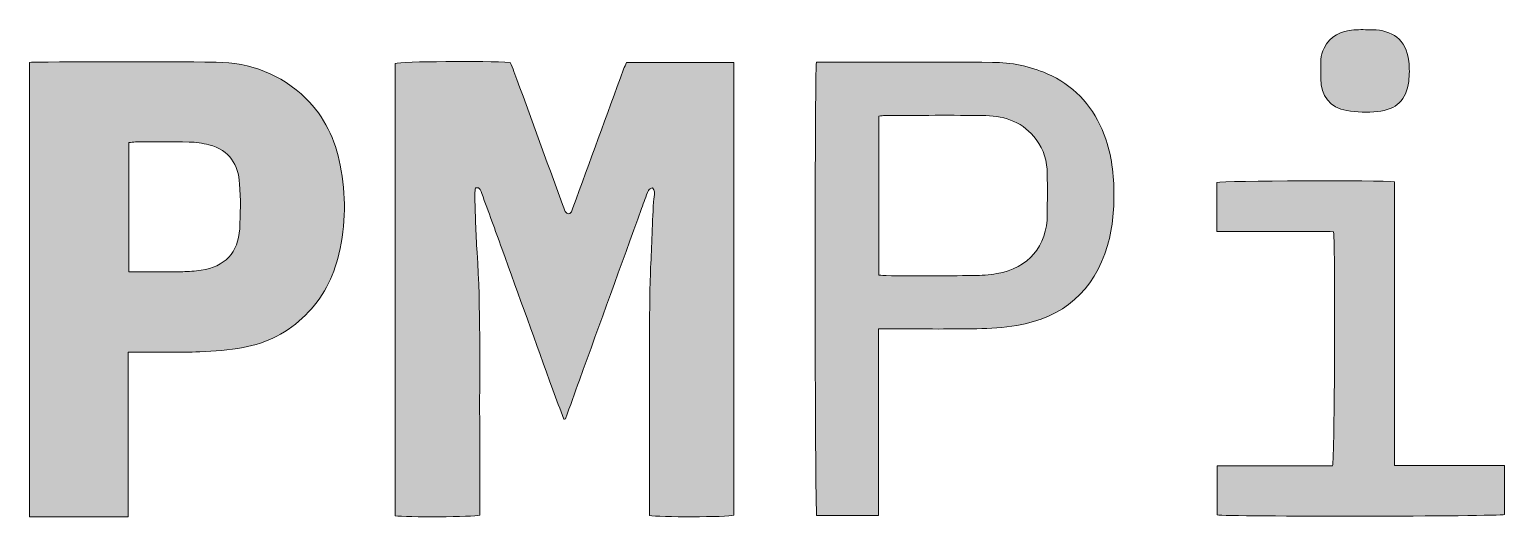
# Model space of a CAD drawing. Extents: x -1221 to 2590, y -327 to 1096.
# Drawn here: x 835 to 2590, y 370 to 951 of the extents above; entities that cross this region are included whole.
import ezdxf

# ---------------------------------------------------------------- set-up
doc = ezdxf.new("R2010")
doc.units = 0
doc.header["$MEASUREMENT"] = 0
doc.layers.add('Layer 1', color=7, linetype='Continuous', lineweight=0)

# ---------------------------------------------------------------- blocks, each defined once
blk = doc.blocks.new('Block_0')
at = {"layer": 'Layer 1', "transparency": 33554687}
h = blk.add_hatch(color=7, dxfattribs=at)
h.dxf.hatch_style = 2
edge = h.paths.add_edge_path()
edge.add_spline(control_points=[(2371.1, 901.3), (2371, 910.6), (2370.4, 920), (2374.9, 928.6), (2382.4, 943.1), (2395, 949.3), (2410.5, 950.3), (2417.8, 950.8), (2425.2, 950.5), (2432.5, 950.4), (2455.5, 950.1), (2472.6, 939.5), (2475.7, 912.9), (2476.6, 905.1), (2476.7, 896.9), (2475.6, 889.1), (2472.4, 866.7), (2461.5, 855.6), (2438.5, 853.1), (2426.5, 851.8), (2413.9, 852.4), (2401.9, 854.4), (2381.8, 857.8), (2371.2, 871.8), (2371.1, 892.4), (2371.1, 895.4), (2371.1, 898.4), (2371.1, 901.3)], knot_values=[0, 0, 0, 0, 1, 1, 1, 2, 2, 2, 3, 3, 3, 4, 4, 4, 5, 5, 5, 6, 6, 6, 7, 7, 7, 8, 8, 8, 9, 9, 9, 9], degree=3, periodic=0)
h = blk.add_hatch(color=7, dxfattribs=at)
h.dxf.hatch_style = 2
edge = h.paths.add_edge_path()
edge.add_spline(control_points=[(953.2, 662.6), (974.9, 662.6), (996.1, 662.5), (1017.3, 662.7), (1024.6, 662.8), (1031.9, 663.4), (1039.2, 664.5), (1067.1, 668.4), (1083.6, 685.5), (1085.1, 713.6), (1086.1, 731.4), (1086.4, 749.3), (1085, 767.1), (1083.3, 790.2), (1073.6, 807), (1048.5, 813.6), (1040.8, 815.6), (1032.8, 816.7), (1024.9, 816.9), (1003.6, 817.3), (982.3, 817.1), (961, 817), (958.4, 817), (955.9, 816.5), (953.2, 816.2), (953.2, 764.8), (953.2, 714), (953.2, 662.6)], knot_values=[0, 0, 0, 0, 1, 1, 1, 2, 2, 2, 3, 3, 3, 4, 4, 4, 5, 5, 5, 6, 6, 6, 7, 7, 7, 8, 8, 8, 9, 9, 9, 9], degree=3, periodic=0)
edge = h.paths.add_edge_path()
edge.add_spline(control_points=[(952.6, 567.2), (952.6, 501.3), (952.6, 437), (952.6, 371.3), (913.1, 371.3), (874.3, 371.3), (835.1, 371.3), (835.1, 552), (835.1, 731.5), (835.1, 911.6), (838.3, 911.8), (841.2, 912.1), (844.1, 912.1), (915.1, 912.1), (986.1, 912.8), (1057.1, 911.9), (1097.8, 911.3), (1134.4, 897.8), (1163.8, 868.9), (1186, 847.2), (1198.7, 819.7), (1204.7, 789.4), (1211.7, 754.1), (1211.4, 718.7), (1203, 683.7), (1196.4, 655.9), (1183.9, 631), (1163.4, 611), (1142.8, 590.7), (1117.6, 577.7), (1089.2, 572.6), (1072.2, 569.5), (1054.9, 568), (1037.7, 567.4), (1013.4, 566.6), (989, 567.2), (964.7, 567.2), (961.1, 567.2), (957.5, 567.2), (952.6, 567.2)], knot_values=[0, 0, 0, 0, 1, 1, 1, 2, 2, 2, 3, 3, 3, 4, 4, 4, 5, 5, 5, 6, 6, 6, 7, 7, 7, 8, 8, 8, 9, 9, 9, 10, 10, 10, 11, 11, 11, 12, 12, 12, 13, 13, 13, 13], degree=3, periodic=0)
h = blk.add_hatch(color=7, dxfattribs=at)
h.dxf.hatch_style = 2
edge = h.paths.add_edge_path()
edge.add_spline(control_points=[(1470.6, 487.2), (1466.3, 498.9), (1461.9, 510.6), (1457.6, 522.4), (1437.4, 578.3), (1417.2, 634.3), (1397, 690.2), (1389, 712.1), (1381.1, 733.9), (1373.1, 755.8), (1372, 758.9), (1372, 763.5), (1365.6, 762.4), (1365.3, 760.1), (1364.7, 757.6), (1364.7, 755.1), (1365.5, 731.9), (1365.8, 708.6), (1367.5, 685.4), (1372, 619), (1370.3, 552.4), (1370.6, 485.9), (1370.8, 451.9), (1370.7, 417.9), (1370.7, 384), (1370.7, 380.3), (1370.7, 376.7), (1370.7, 373.2), (1363.1, 370.9), (1282.8, 370.4), (1270, 372.5), (1270, 551.7), (1270, 731.1), (1270, 910.5), (1277.2, 912.7), (1378.1, 913.6), (1406.9, 911.6), (1408.3, 908.3), (1410, 904.7), (1411.3, 901), (1430.6, 848.3), (1449.8, 795.5), (1469.1, 742.8), (1470.1, 740), (1471, 737.1), (1472.4, 734.4), (1474.4, 730.5), (1477.6, 730.3), (1479.8, 734.1), (1480.6, 735.5), (1480.8, 737.2), (1481.4, 738.7), (1501.5, 793.6), (1521.6, 848.5), (1541.7, 903.4), (1542.8, 906.2), (1544.1, 908.9), (1545.3, 911.6), (1587.8, 911.6), (1630, 911.6), (1672.8, 911.6), (1672.8, 731.8), (1672.8, 552.4), (1672.8, 373), (1665.3, 370.8), (1582.8, 370.6), (1572.7, 372.8), (1572.7, 376.3), (1572.7, 379.9), (1572.7, 383.5), (1572.7, 463.5), (1572.5, 543.4), (1572.8, 623.3), (1572.9, 649.6), (1574.4, 675.8), (1575.4, 702.1), (1575.9, 716.7), (1576.6, 731.3), (1577.4, 745.8), (1577.6, 749.8), (1578.5, 753.7), (1578.5, 757.7), (1578.5, 759.3), (1577.1, 761), (1576.3, 762.6), (1574.6, 761.6), (1571.9, 760.9), (1571.3, 759.4), (1568.3, 752.4), (1565.8, 745.1), (1563.2, 737.9), (1538.5, 669.8), (1513.9, 601.7), (1489.2, 533.6), (1483.7, 518.3), (1478.2, 503), (1472.6, 487.7), (1472, 487.5), (1471.3, 487.4), (1470.6, 487.2)], knot_values=[0, 0, 0, 0, 1, 1, 1, 2, 2, 2, 3, 3, 3, 4, 4, 4, 5, 5, 5, 6, 6, 6, 7, 7, 7, 8, 8, 8, 9, 9, 9, 10, 10, 10, 11, 11, 11, 12, 12, 12, 13, 13, 13, 14, 14, 14, 15, 15, 15, 16, 16, 16, 17, 17, 17, 18, 18, 18, 19, 19, 19, 20, 20, 20, 21, 21, 21, 22, 22, 22, 23, 23, 23, 24, 24, 24, 25, 25, 25, 26, 26, 26, 27, 27, 27, 28, 28, 28, 29, 29, 29, 30, 30, 30, 31, 31, 31, 32, 32, 32, 33, 33, 33, 33], degree=3, periodic=0)
h = blk.add_hatch(color=7, dxfattribs=at)
h.dxf.hatch_style = 2
edge = h.paths.add_edge_path()
edge.add_spline(control_points=[(1845.4, 658.6), (1848.8, 658.4), (1851.4, 658), (1854, 658), (1888.7, 658), (1923.3, 657.8), (1958, 658.1), (1967.3, 658.2), (1976.6, 658.9), (1985.8, 660.4), (2023.5, 666.7), (2045.6, 692.9), (2045.7, 731), (2045.8, 746.9), (2045.9, 762.9), (2045.7, 778.9), (2045.6, 793.9), (2041.7, 807.9), (2032.6, 820), (2017.7, 840), (1996.3, 847.8), (1972.5, 848.3), (1932.5, 849.1), (1892.5, 848.5), (1852.6, 848.5), (1850.3, 848.5), (1848.1, 848.1), (1845.4, 847.8), (1845.4, 784.7), (1845.4, 722.2), (1845.4, 658.6)], knot_values=[0, 0, 0, 0, 1, 1, 1, 2, 2, 2, 3, 3, 3, 4, 4, 4, 5, 5, 5, 6, 6, 6, 7, 7, 7, 8, 8, 8, 9, 9, 9, 10, 10, 10, 10], degree=3, periodic=0)
edge = h.paths.add_edge_path()
edge.add_spline(control_points=[(1771.1, 911.8), (1775, 911.8), (1778.3, 911.8), (1781.6, 911.8), (1847.9, 911.8), (1914.2, 912.1), (1980.5, 911.7), (2002.9, 911.6), (2024.7, 907.2), (2045.4, 898.2), (2076.2, 884.8), (2097.6, 862.3), (2110.9, 831.7), (2120.4, 809.7), (2124.3, 786.6), (2124.9, 762.8), (2125.5, 739.5), (2124.1, 716.4), (2117.4, 693.8), (2101.2, 639.6), (2064.8, 608.1), (2009.4, 598.8), (1993.8, 596.1), (1977.7, 595.1), (1961.8, 594.9), (1926.8, 594.3), (1891.8, 594.7), (1856.9, 594.7), (1853.3, 594.7), (1849.7, 594.7), (1845, 594.7), (1845, 520.2), (1845, 446.8), (1845, 372.8), (1819.6, 372.8), (1795.5, 372.8), (1771.4, 372.8), (1769.3, 380.3), (1768.9, 900.2), (1771.1, 911.8)], knot_values=[0, 0, 0, 0, 1, 1, 1, 2, 2, 2, 3, 3, 3, 4, 4, 4, 5, 5, 5, 6, 6, 6, 7, 7, 7, 8, 8, 8, 9, 9, 9, 10, 10, 10, 11, 11, 11, 12, 12, 12, 13, 13, 13, 13], degree=3, periodic=0)
h = blk.add_hatch(color=7, dxfattribs=at)
h.dxf.hatch_style = 2
edge = h.paths.add_edge_path()
edge.add_spline(control_points=[(2247.5, 710.6), (2247.5, 731.2), (2247.5, 750.1), (2247.5, 768.9), (2255.2, 770.9), (2442.4, 771.6), (2458.7, 769.6), (2458.8, 756), (2458.9, 742.1), (2458.9, 728.3), (2458.9, 714.3), (2458.9, 700.3), (2458.9, 686.3), (2458.9, 672.4), (2458.9, 658.4), (2458.9, 644.4), (2458.9, 630.1), (2458.9, 615.7), (2458.9, 601.4), (2458.9, 587.4), (2458.9, 573.5), (2458.9, 559.5), (2458.9, 545.5), (2458.9, 531.5), (2458.9, 517.5), (2458.9, 503.5), (2458.9, 489.5), (2458.9, 475.5), (2458.9, 461.6), (2458.9, 447.7), (2458.9, 432.4), (2470.5, 431.9), (2481.3, 432.2), (2492.2, 432.1), (2502.8, 432.1), (2513.5, 432.1), (2524.2, 432.1), (2535.2, 432.1), (2546.2, 432.1), (2557.2, 432.1), (2567.7, 432.1), (2578.3, 432.1), (2589.6, 432.1), (2589.6, 412.1), (2589.6, 393), (2589.6, 373.9), (2581.9, 371.6), (2258.8, 371.2), (2247.7, 373.5), (2247.7, 392.5), (2247.7, 411.7), (2247.7, 431.8), (2293.8, 431.8), (2339.6, 431.8), (2385.1, 431.8), (2387.5, 439.8), (2388.4, 690), (2386.3, 710), (2375, 711.3), (2363.5, 710.4), (2352, 710.6), (2340.3, 710.7), (2328.7, 710.6), (2317, 710.6), (2305.7, 710.6), (2294.3, 710.6), (2283, 710.6), (2271.4, 710.6), (2259.8, 710.6), (2247.5, 710.6)], knot_values=[0, 0, 0, 0, 1, 1, 1, 2, 2, 2, 3, 3, 3, 4, 4, 4, 5, 5, 5, 6, 6, 6, 7, 7, 7, 8, 8, 8, 9, 9, 9, 10, 10, 10, 11, 11, 11, 12, 12, 12, 13, 13, 13, 14, 14, 14, 15, 15, 15, 16, 16, 16, 17, 17, 17, 18, 18, 18, 19, 19, 19, 20, 20, 20, 21, 21, 21, 22, 22, 22, 23, 23, 23, 23], degree=3, periodic=0)
at = {"layer": 'Layer 1'}
for points, knots in [([(2371.1, 901.3), (2371, 910.6), (2370.4, 920), (2374.9, 928.6), (2382.4, 943.1), (2395, 949.3), (2410.5, 950.3), (2417.8, 950.8), (2425.2, 950.5), (2432.5, 950.4), (2455.5, 950.1), (2472.6, 939.5), (2475.7, 912.9), (2476.6, 905.1), (2476.7, 896.9), (2475.6, 889.1), (2472.4, 866.7), (2461.5, 855.6), (2438.5, 853.1), (2426.5, 851.8), (2413.9, 852.4), (2401.9, 854.4), (2381.8, 857.8), (2371.2, 871.8), (2371.1, 892.4), (2371.1, 895.4), (2371.1, 898.4), (2371.1, 901.3)], [0, 0, 0, 0, 1, 1, 1, 2, 2, 2, 3, 3, 3, 4, 4, 4, 5, 5, 5, 6, 6, 6, 7, 7, 7, 8, 8, 8, 9, 9, 9, 9]), ([(952.6, 567.2), (952.6, 501.3), (952.6, 437), (952.6, 371.3), (913.1, 371.3), (874.3, 371.3), (835.1, 371.3), (835.1, 552), (835.1, 731.5), (835.1, 911.6), (838.3, 911.8), (841.2, 912.1), (844.1, 912.1), (915.1, 912.1), (986.1, 912.8), (1057.1, 911.9), (1097.8, 911.3), (1134.4, 897.8), (1163.8, 868.9), (1186, 847.2), (1198.7, 819.7), (1204.7, 789.4), (1211.7, 754.1), (1211.4, 718.7), (1203, 683.7), (1196.4, 655.9), (1183.9, 631), (1163.4, 611), (1142.8, 590.7), (1117.6, 577.7), (1089.2, 572.6), (1072.2, 569.5), (1054.9, 568), (1037.7, 567.4), (1013.4, 566.6), (989, 567.2), (964.7, 567.2), (961.1, 567.2), (957.5, 567.2), (952.6, 567.2)], [0, 0, 0, 0, 1, 1, 1, 2, 2, 2, 3, 3, 3, 4, 4, 4, 5, 5, 5, 6, 6, 6, 7, 7, 7, 8, 8, 8, 9, 9, 9, 10, 10, 10, 11, 11, 11, 12, 12, 12, 13, 13, 13, 13]), ([(1470.6, 487.2), (1466.3, 498.9), (1461.9, 510.6), (1457.6, 522.4), (1437.4, 578.3), (1417.2, 634.3), (1397, 690.2), (1389, 712.1), (1381.1, 733.9), (1373.1, 755.8), (1372, 758.9), (1372, 763.5), (1365.6, 762.4), (1365.3, 760.1), (1364.7, 757.6), (1364.7, 755.1), (1365.5, 731.9), (1365.8, 708.6), (1367.5, 685.4), (1372, 619), (1370.3, 552.4), (1370.6, 485.9), (1370.8, 451.9), (1370.7, 417.9), (1370.7, 384), (1370.7, 380.3), (1370.7, 376.7), (1370.7, 373.2), (1363.1, 370.9), (1282.8, 370.4), (1270, 372.5), (1270, 551.7), (1270, 731.1), (1270, 910.5), (1277.2, 912.7), (1378.1, 913.6), (1406.9, 911.6), (1408.3, 908.3), (1410, 904.7), (1411.3, 901), (1430.6, 848.3), (1449.8, 795.5), (1469.1, 742.8), (1470.1, 740), (1471, 737.1), (1472.4, 734.4), (1474.4, 730.5), (1477.6, 730.3), (1479.8, 734.1), (1480.6, 735.5), (1480.8, 737.2), (1481.4, 738.7), (1501.5, 793.6), (1521.6, 848.5), (1541.7, 903.4), (1542.8, 906.2), (1544.1, 908.9), (1545.3, 911.6), (1587.8, 911.6), (1630, 911.6), (1672.8, 911.6), (1672.8, 731.8), (1672.8, 552.4), (1672.8, 373), (1665.3, 370.8), (1582.8, 370.6), (1572.7, 372.8), (1572.7, 376.3), (1572.7, 379.9), (1572.7, 383.5), (1572.7, 463.5), (1572.5, 543.4), (1572.8, 623.3), (1572.9, 649.6), (1574.4, 675.8), (1575.4, 702.1), (1575.9, 716.7), (1576.6, 731.3), (1577.4, 745.8), (1577.6, 749.8), (1578.5, 753.7), (1578.5, 757.7), (1578.5, 759.3), (1577.1, 761), (1576.3, 762.6), (1574.6, 761.6), (1571.9, 760.9), (1571.3, 759.4), (1568.3, 752.4), (1565.8, 745.1), (1563.2, 737.9), (1538.5, 669.8), (1513.9, 601.7), (1489.2, 533.6), (1483.7, 518.3), (1478.2, 503), (1472.6, 487.7), (1472, 487.5), (1471.3, 487.4), (1470.6, 487.2)], [0, 0, 0, 0, 1, 1, 1, 2, 2, 2, 3, 3, 3, 4, 4, 4, 5, 5, 5, 6, 6, 6, 7, 7, 7, 8, 8, 8, 9, 9, 9, 10, 10, 10, 11, 11, 11, 12, 12, 12, 13, 13, 13, 14, 14, 14, 15, 15, 15, 16, 16, 16, 17, 17, 17, 18, 18, 18, 19, 19, 19, 20, 20, 20, 21, 21, 21, 22, 22, 22, 23, 23, 23, 24, 24, 24, 25, 25, 25, 26, 26, 26, 27, 27, 27, 28, 28, 28, 29, 29, 29, 30, 30, 30, 31, 31, 31, 32, 32, 32, 33, 33, 33, 33]), ([(1771.1, 911.8), (1775, 911.8), (1778.3, 911.8), (1781.6, 911.8), (1847.9, 911.8), (1914.2, 912.1), (1980.5, 911.7), (2002.9, 911.6), (2024.7, 907.2), (2045.4, 898.2), (2076.2, 884.8), (2097.6, 862.3), (2110.9, 831.7), (2120.4, 809.7), (2124.3, 786.6), (2124.9, 762.8), (2125.5, 739.5), (2124.1, 716.4), (2117.4, 693.8), (2101.2, 639.6), (2064.8, 608.1), (2009.4, 598.8), (1993.8, 596.1), (1977.7, 595.1), (1961.8, 594.9), (1926.8, 594.3), (1891.8, 594.7), (1856.9, 594.7), (1853.3, 594.7), (1849.7, 594.7), (1845, 594.7), (1845, 520.2), (1845, 446.8), (1845, 372.8), (1819.6, 372.8), (1795.5, 372.8), (1771.4, 372.8), (1769.3, 380.3), (1768.9, 900.2), (1771.1, 911.8)], [0, 0, 0, 0, 1, 1, 1, 2, 2, 2, 3, 3, 3, 4, 4, 4, 5, 5, 5, 6, 6, 6, 7, 7, 7, 8, 8, 8, 9, 9, 9, 10, 10, 10, 11, 11, 11, 12, 12, 12, 13, 13, 13, 13]), ([(1845.4, 658.6), (1848.8, 658.4), (1851.4, 658), (1854, 658), (1888.7, 658), (1923.3, 657.8), (1958, 658.1), (1967.3, 658.2), (1976.6, 658.9), (1985.8, 660.4), (2023.5, 666.7), (2045.6, 692.9), (2045.7, 731), (2045.8, 746.9), (2045.9, 762.9), (2045.7, 778.9), (2045.6, 793.9), (2041.7, 807.9), (2032.6, 820), (2017.7, 840), (1996.3, 847.8), (1972.5, 848.3), (1932.5, 849.1), (1892.5, 848.5), (1852.6, 848.5), (1850.3, 848.5), (1848.1, 848.1), (1845.4, 847.8), (1845.4, 784.7), (1845.4, 722.2), (1845.4, 658.6)], [0, 0, 0, 0, 1, 1, 1, 2, 2, 2, 3, 3, 3, 4, 4, 4, 5, 5, 5, 6, 6, 6, 7, 7, 7, 8, 8, 8, 9, 9, 9, 10, 10, 10, 10]), ([(953.2, 662.6), (974.9, 662.6), (996.1, 662.5), (1017.3, 662.7), (1024.6, 662.8), (1031.9, 663.4), (1039.2, 664.5), (1067.1, 668.4), (1083.6, 685.5), (1085.1, 713.6), (1086.1, 731.4), (1086.4, 749.3), (1085, 767.1), (1083.3, 790.2), (1073.6, 807), (1048.5, 813.6), (1040.8, 815.6), (1032.8, 816.7), (1024.9, 816.9), (1003.6, 817.3), (982.3, 817.1), (961, 817), (958.4, 817), (955.9, 816.5), (953.2, 816.2), (953.2, 764.8), (953.2, 714), (953.2, 662.6)], [0, 0, 0, 0, 1, 1, 1, 2, 2, 2, 3, 3, 3, 4, 4, 4, 5, 5, 5, 6, 6, 6, 7, 7, 7, 8, 8, 8, 9, 9, 9, 9]), ([(2247.5, 710.6), (2247.5, 731.2), (2247.5, 750.1), (2247.5, 768.9), (2255.2, 770.9), (2442.4, 771.6), (2458.7, 769.6), (2458.8, 756), (2458.9, 742.1), (2458.9, 728.3), (2458.9, 714.3), (2458.9, 700.3), (2458.9, 686.3), (2458.9, 672.4), (2458.9, 658.4), (2458.9, 644.4), (2458.9, 630.1), (2458.9, 615.7), (2458.9, 601.4), (2458.9, 587.4), (2458.9, 573.5), (2458.9, 559.5), (2458.9, 545.5), (2458.9, 531.5), (2458.9, 517.5), (2458.9, 503.5), (2458.9, 489.5), (2458.9, 475.5), (2458.9, 461.6), (2458.9, 447.7), (2458.9, 432.4), (2470.5, 431.9), (2481.3, 432.2), (2492.2, 432.1), (2502.8, 432.1), (2513.5, 432.1), (2524.2, 432.1), (2535.2, 432.1), (2546.2, 432.1), (2557.2, 432.1), (2567.7, 432.1), (2578.3, 432.1), (2589.6, 432.1), (2589.6, 412.1), (2589.6, 393), (2589.6, 373.9), (2581.9, 371.6), (2258.8, 371.2), (2247.7, 373.5), (2247.7, 392.5), (2247.7, 411.7), (2247.7, 431.8), (2293.8, 431.8), (2339.6, 431.8), (2385.1, 431.8), (2387.5, 439.8), (2388.4, 690), (2386.3, 710), (2375, 711.3), (2363.5, 710.4), (2352, 710.6), (2340.3, 710.7), (2328.7, 710.6), (2317, 710.6), (2305.7, 710.6), (2294.3, 710.6), (2283, 710.6), (2271.4, 710.6), (2259.8, 710.6), (2247.5, 710.6)], [0, 0, 0, 0, 1, 1, 1, 2, 2, 2, 3, 3, 3, 4, 4, 4, 5, 5, 5, 6, 6, 6, 7, 7, 7, 8, 8, 8, 9, 9, 9, 10, 10, 10, 11, 11, 11, 12, 12, 12, 13, 13, 13, 14, 14, 14, 15, 15, 15, 16, 16, 16, 17, 17, 17, 18, 18, 18, 19, 19, 19, 20, 20, 20, 21, 21, 21, 22, 22, 22, 23, 23, 23, 23])]:
    blk.add_open_spline(points, degree=3, knots=knots, dxfattribs=at)

msp = doc.modelspace()

# ---------------------------------------------------------------- block references
at = {"layer": 'Layer 1'}
msp.add_blockref('Block_0', (0, 0), dxfattribs=at)

doc.saveas('drawing.dxf')
